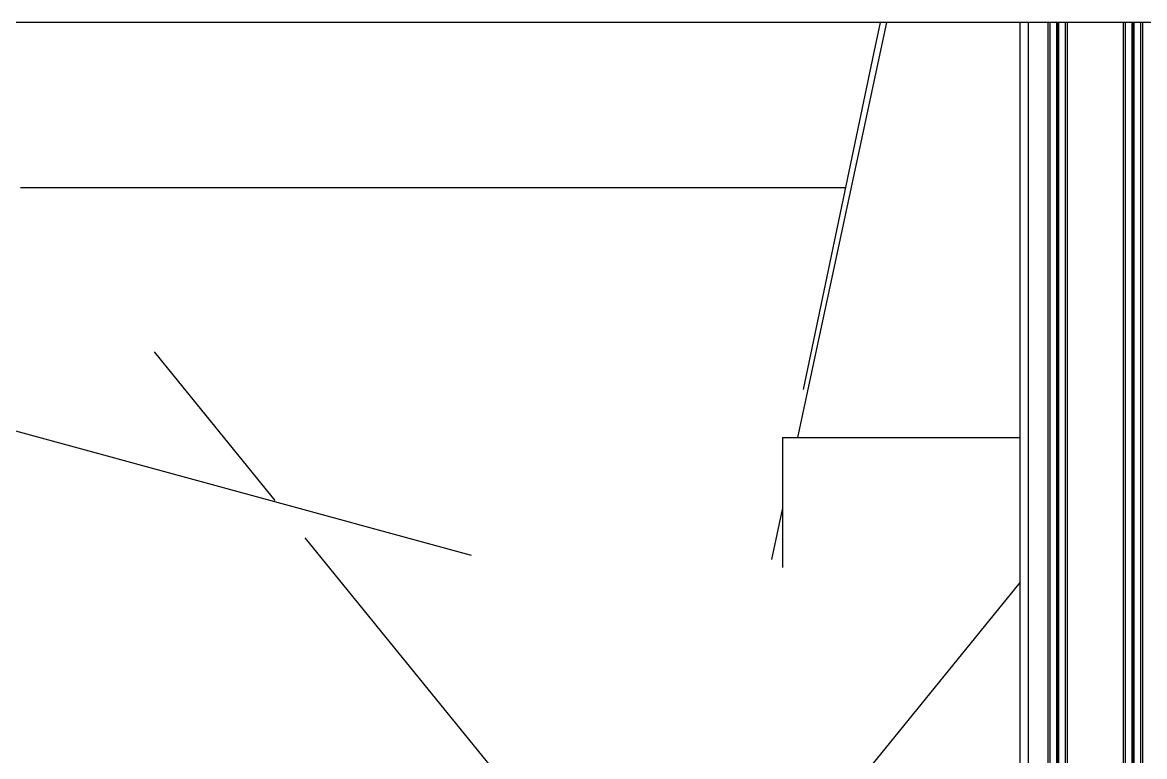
# Model space of a CAD drawing. Header units: millimetres. Extents: x 845401 to 948039, y 511594 to 550263.
# Drawn here: x 921145 to 921740, y 545303 to 545692 of the extents above; entities that cross this region are included whole.
import ezdxf

# ---------------------------------------------------------------- set-up
doc = ezdxf.new("R2010")
doc.units = ezdxf.units.MM

# ---------------------------------------------------------------- blocks, each defined once
blk = doc.blocks.new('G$CA2434F1D')
at = {"color": 251, "linetype": 'Continuous', "lineweight": 25}
for p, q in [((3117.5, 2378.17), (142.5, 2378.17)), ((1526.63, 2095.63), (489.19, 2378.17)), ((1699.72, 2158.17), (1746.84, 2378.17)), ((1817.5, 1975.25), (1817.5, 2378.17)), ((1822, 1063.17), (1822, 2378.17)), ((1832.4, 1063.17), (1832.4, 2378.17)), ((1833.4, 1063.17), (1833.4, 2378.17)), ((1836.98, 1063.17), (1836.98, 2378.17)), ((1837.5, 1063.17), (1837.5, 2378.17)), ((1838.02, 1063.17), (1838.02, 2378.17)), ((1841.6, 1063.17), (1841.6, 2378.17)), ((1842.6, 1063.17), (1842.6, 2378.17)), ((1872.4, 1063.17), (1872.4, 2378.17)), ((1873.4, 1063.17), (1873.4, 2378.17)), ((1876.98, 1063.17), (1876.98, 2378.17)), ((1877.5, 1063.17), (1877.5, 2378.17)), ((1878.02, 1063.17), (1878.02, 2378.17)), ((1881.6, 1063.17), (1881.6, 2378.17)), ((1882.6, 1063.17), (1882.6, 2378.17)), ((1287.5, 2290.68), (1724.93, 2290.68)), ((1358.32, 2203.49), (1422.36, 2124.65)), ((1691.54, 2158.17), (1691.54, 2089.2)), ((1691.54, 2158.17), (1817.5, 2158.17)), ((1685.87, 2093.54), (1691.54, 2119.98)), ((1438.31, 2105.01), (1552.13, 1964.88)), ((1817.5, 2081.38), (1734.32, 1978.98))]:
    blk.add_line(p, q, dxfattribs=at)
at = {"color": 251, "linetype": 'Continuous', "lineweight": 25, "flags": 128}
blk.add_lwpolyline([(1743.24, 2378.17), (1739.93, 2362.35), (1702.51, 2183.51)], dxfattribs=at)

msp = doc.modelspace()

# ---------------------------------------------------------------- block references
at = {"color": 7}
msp.add_blockref('G$CA2434F1D', (919856.9, 543313.64, 0), dxfattribs=at)

doc.saveas('drawing.dxf')
